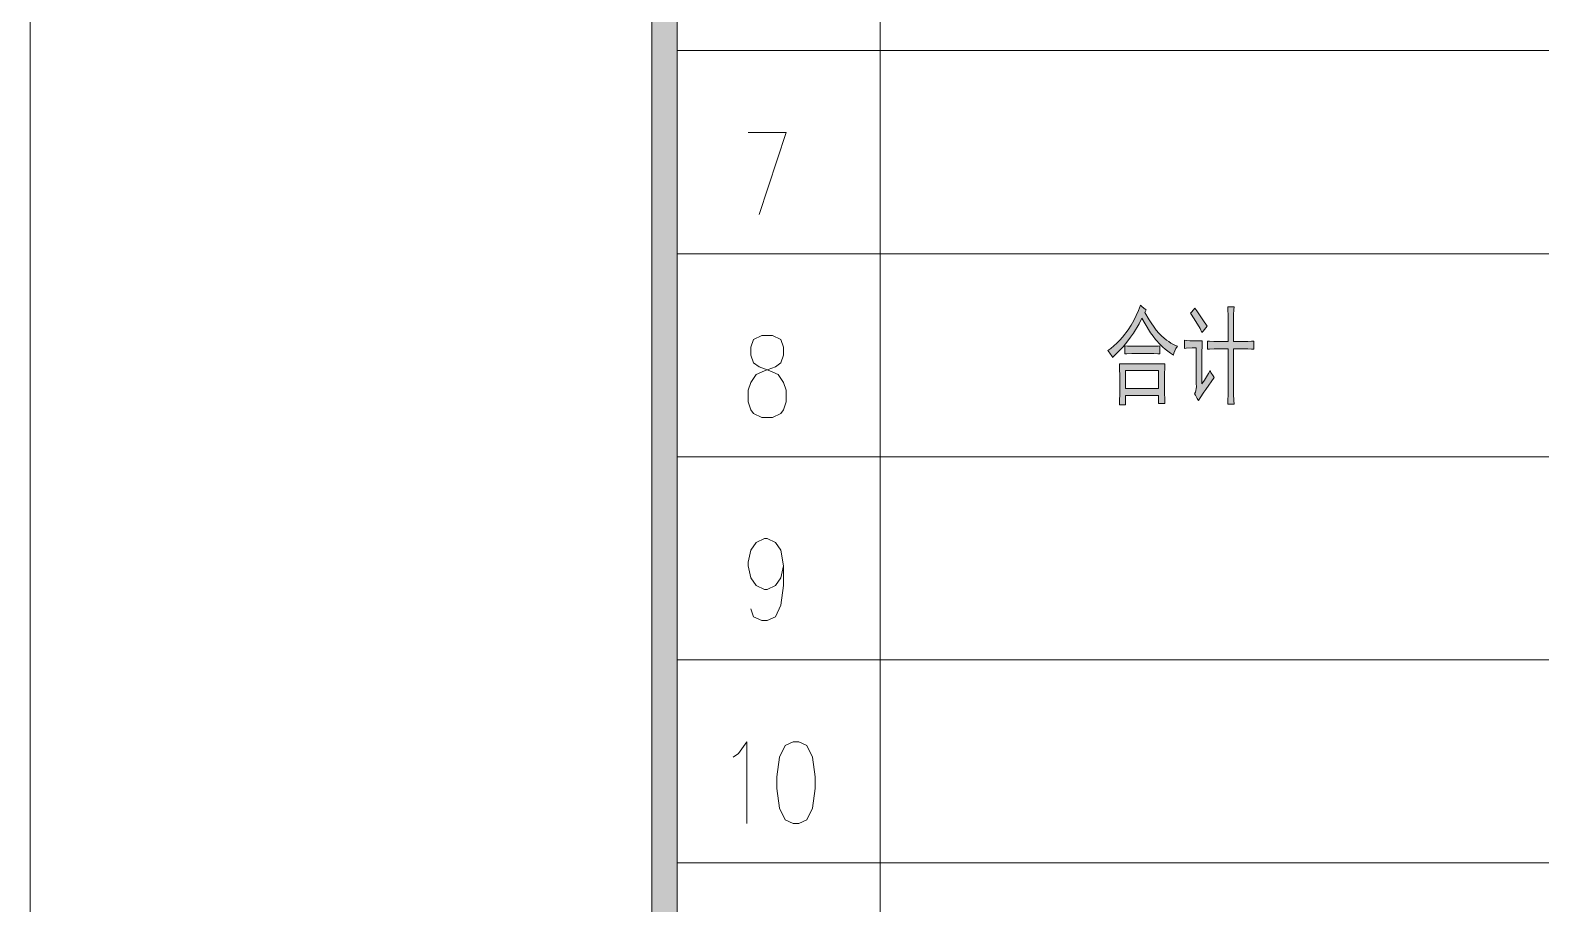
# Model space of a CAD drawing. Header units: millimetres. Extents: x 0 to 207, y 0 to 293.
# Drawn here: x 0 to 58.7, y 147.4 to 181.4 of the extents above; entities that cross this region are included whole.
import ezdxf

# ---------------------------------------------------------------- set-up
doc = ezdxf.new("R2010")
doc.units = ezdxf.units.MM

msp = doc.modelspace()

# ---------------------------------------------------------------- hatches: boundary and pattern name
h = msp.add_hatch(color=0)
h.dxf.hatch_style = 2
h.paths.add_polyline_path([(24.140583, 288.208861), (25.124833, 287.224611), (25.124833, 5.418667), (24.140583, 4.434417)])
h = msp.add_hatch(color=0)
h.dxf.hatch_style = 2
h.paths.add_polyline_path([(43.296417, 170.395194), (43.46575, 170.105917), (43.737389, 169.707278), (43.843222, 169.597917), (43.945528, 169.492083), (44.139556, 169.326278), (44.22775, 169.266306), (44.312417, 169.209861), (44.48175, 169.118139), (44.562889, 169.082861), (44.506444, 168.994667), (44.428833, 168.818278), (44.411194, 168.737139), (44.294778, 168.811222), (44.086639, 168.969972), (43.994917, 169.051111), (43.899667, 169.135778), (43.712694, 169.347444), (43.617444, 169.474444), (43.518667, 169.604972), (43.303472, 169.95775), (43.18, 170.18), (43.070639, 169.95775), (42.851917, 169.587333), (42.742556, 169.442694), (42.636722, 169.294528), (42.453278, 169.06875), (42.379194, 168.984083), (42.301583, 168.902944), (42.13225, 168.737139), (42.040528, 168.652472), (42.029944, 168.68775), (41.934694, 168.818278), (41.853556, 168.917056), (41.977028, 169.001722), (42.209861, 169.199278), (42.319222, 169.315694), (42.428583, 169.432111), (42.650833, 169.728444), (42.760194, 169.904833), (42.873083, 170.08475), (43.053, 170.469278), (43.123556, 170.677417), (43.187056, 170.620972), (43.303472, 170.52925), (43.352861, 170.4975)])
h = msp.add_hatch(color=0)
h.dxf.hatch_style = 2
h.paths.add_polyline_path([(45.236694, 170.561), (45.314306, 170.455167), (45.550667, 170.105917), (45.712944, 169.866028), (45.660028, 169.799), (45.56125, 169.675528), (45.515389, 169.615556), (45.441306, 169.774306), (45.215528, 170.14825), (45.063833, 170.363444), (45.102639, 170.405778), (45.190833, 170.504556)])
h = msp.add_hatch(color=0)
h.dxf.hatch_style = 2
h.paths.add_polyline_path([(46.527861, 169.266306), (46.527861, 170.098861), (46.527861, 170.264667), (46.520806, 170.522194), (46.517278, 170.610389), (46.760694, 170.610389), (46.753639, 170.504556), (46.746583, 170.314056), (46.746583, 170.229389), (46.746583, 169.266306), (47.226361, 169.266306), (47.293389, 169.266306), (47.445083, 169.276889), (47.526222, 169.283944), (47.526222, 168.969972), (47.438028, 168.977028), (47.293389, 168.984083), (47.236944, 168.984083), (46.746583, 168.984083), (46.746583, 167.326028), (46.746583, 167.223722), (46.753639, 166.983833), (46.760694, 166.842722), (46.517278, 166.842722), (46.520806, 166.983833), (46.527861, 167.216667), (46.527861, 167.308389), (46.527861, 168.984083), (46.072778, 168.984083), (45.988111, 168.984083), (45.811722, 168.977028), (45.727056, 168.969972), (45.727056, 169.283944), (45.811722, 169.276889), (45.974, 169.266306), (46.051611, 169.266306)])
h = msp.add_hatch(color=0)
h.dxf.hatch_style = 2
h.paths.add_polyline_path([(43.550417, 169.082861), (43.645667, 169.082861), (43.807944, 169.093444), (43.8785, 169.1005), (43.8785, 168.786528), (43.800889, 168.793583), (43.645667, 168.800639), (43.564528, 168.800639), (42.911889, 168.800639), (42.791944, 168.800639), (42.594389, 168.793583), (42.516778, 168.786528), (42.516778, 169.1005), (42.626139, 169.093444), (42.823694, 169.082861), (42.911889, 169.082861)])
h = msp.add_hatch(color=0)
h.dxf.hatch_style = 2
h.paths.add_polyline_path([(45.5295, 169.301583), (45.522444, 169.142833), (45.515389, 168.811222), (45.515389, 168.634833), (45.515389, 167.622361), (45.614167, 167.763472), (45.772917, 168.021), (45.829361, 168.137417), (45.864639, 168.070389), (45.945778, 167.939861), (45.991639, 167.872833), (45.667083, 167.407167), (45.593, 167.297806), (45.444833, 167.082611), (45.377806, 166.976778), (45.335472, 167.050861), (45.261389, 167.184917), (45.226111, 167.241361), (45.264917, 167.308389), (45.300194, 167.505944), (45.296667, 167.64), (45.296667, 169.019361), (45.137917, 169.019361), (44.905083, 169.008778), (44.831, 169.001722), (44.831, 169.315694), (44.922722, 169.308639), (45.049722, 169.301583), (45.085, 169.301583)])
h = msp.add_hatch(color=0)
h.paths.add_polyline_path([(44.076056, 168.402), (44.069, 168.320861), (44.061944, 167.939861), (44.061944, 167.64), (44.061944, 167.340139), (44.069, 166.952083), (44.076056, 166.860361), (43.829111, 166.860361), (43.829111, 167.174333), (42.541472, 167.174333), (42.541472, 166.810972), (42.308639, 166.810972), (42.315694, 166.90975), (42.319222, 167.29075), (42.319222, 167.572972), (42.319222, 167.865778), (42.315694, 168.278528), (42.308639, 168.402)])
h.paths.add_polyline_path([(43.829111, 167.442444), (43.829111, 168.137417), (42.541472, 168.137417), (42.541472, 167.442444)])

# ---------------------------------------------------------------- linework, layer by layer
at = {"color": 0, "lineweight": 0}
for points in [[(0, 0), (206.918278, 0), (206.918278, 292.643278), (0, 292.643278)], [(24.140583, 288.208861), (25.124833, 287.224611), (25.124833, 5.418667), (24.140583, 4.434417)], [(43.296417, 170.395194), (43.46575, 170.105917), (43.737389, 169.707278), (43.843222, 169.597917), (43.945528, 169.492083), (44.139556, 169.326278), (44.22775, 169.266306), (44.312417, 169.209861), (44.48175, 169.118139), (44.562889, 169.082861), (44.506444, 168.994667), (44.428833, 168.818278), (44.411194, 168.737139), (44.294778, 168.811222), (44.086639, 168.969972), (43.994917, 169.051111), (43.899667, 169.135778), (43.712694, 169.347444), (43.617444, 169.474444), (43.518667, 169.604972), (43.303472, 169.95775), (43.18, 170.18), (43.070639, 169.95775), (42.851917, 169.587333), (42.742556, 169.442694), (42.636722, 169.294528), (42.453278, 169.06875), (42.379194, 168.984083), (42.301583, 168.902944), (42.13225, 168.737139), (42.040528, 168.652472), (42.029944, 168.68775), (41.934694, 168.818278), (41.853556, 168.917056), (41.977028, 169.001722), (42.209861, 169.199278), (42.319222, 169.315694), (42.428583, 169.432111), (42.650833, 169.728444), (42.760194, 169.904833), (42.873083, 170.08475), (43.053, 170.469278), (43.123556, 170.677417), (43.187056, 170.620972), (43.303472, 170.52925), (43.352861, 170.4975)], [(45.236694, 170.561), (45.314306, 170.455167), (45.550667, 170.105917), (45.712944, 169.866028), (45.660028, 169.799), (45.56125, 169.675528), (45.515389, 169.615556), (45.441306, 169.774306), (45.215528, 170.14825), (45.063833, 170.363444), (45.102639, 170.405778), (45.190833, 170.504556)], [(46.527861, 169.266306), (46.527861, 170.098861), (46.527861, 170.264667), (46.520806, 170.522194), (46.517278, 170.610389), (46.760694, 170.610389), (46.753639, 170.504556), (46.746583, 170.314056), (46.746583, 170.229389), (46.746583, 169.266306), (47.226361, 169.266306), (47.293389, 169.266306), (47.445083, 169.276889), (47.526222, 169.283944), (47.526222, 168.969972), (47.438028, 168.977028), (47.293389, 168.984083), (47.236944, 168.984083), (46.746583, 168.984083), (46.746583, 167.326028), (46.746583, 167.223722), (46.753639, 166.983833), (46.760694, 166.842722), (46.517278, 166.842722), (46.520806, 166.983833), (46.527861, 167.216667), (46.527861, 167.308389), (46.527861, 168.984083), (46.072778, 168.984083), (45.988111, 168.984083), (45.811722, 168.977028), (45.727056, 168.969972), (45.727056, 169.283944), (45.811722, 169.276889), (45.974, 169.266306), (46.051611, 169.266306)], [(28.41625, 169.499139), (28.095222, 169.347444), (27.989389, 169.044056), (27.989389, 168.740667), (28.095222, 168.437278), (28.310417, 168.285583), (28.73375, 168.133889), (29.05125, 167.982194), (29.262917, 167.678806), (29.36875, 167.378944), (29.36875, 166.923861), (29.262917, 166.620472), (29.157083, 166.468778), (28.839583, 166.317083), (28.41625, 166.317083), (28.095222, 166.468778), (27.989389, 166.620472), (27.883556, 166.923861), (27.883556, 167.378944), (27.989389, 167.678806), (28.201056, 167.982194), (28.522083, 168.133889), (28.945417, 168.285583), (29.157083, 168.437278), (29.262917, 168.740667), (29.262917, 169.044056), (29.157083, 169.347444), (28.839583, 169.499139)], [(43.550417, 169.082861), (43.645667, 169.082861), (43.807944, 169.093444), (43.8785, 169.1005), (43.8785, 168.786528), (43.800889, 168.793583), (43.645667, 168.800639), (43.564528, 168.800639), (42.911889, 168.800639), (42.791944, 168.800639), (42.594389, 168.793583), (42.516778, 168.786528), (42.516778, 169.1005), (42.626139, 169.093444), (42.823694, 169.082861), (42.911889, 169.082861)], [(45.5295, 169.301583), (45.522444, 169.142833), (45.515389, 168.811222), (45.515389, 168.634833), (45.515389, 167.622361), (45.614167, 167.763472), (45.772917, 168.021), (45.829361, 168.137417), (45.864639, 168.070389), (45.945778, 167.939861), (45.991639, 167.872833), (45.667083, 167.407167), (45.593, 167.297806), (45.444833, 167.082611), (45.377806, 166.976778), (45.335472, 167.050861), (45.261389, 167.184917), (45.226111, 167.241361), (45.264917, 167.308389), (45.300194, 167.505944), (45.296667, 167.64), (45.296667, 169.019361), (45.137917, 169.019361), (44.905083, 169.008778), (44.831, 169.001722), (44.831, 169.315694), (44.922722, 169.308639), (45.049722, 169.301583), (45.085, 169.301583)], [(44.076056, 168.402), (44.069, 168.320861), (44.061944, 167.939861), (44.061944, 167.64), (44.061944, 167.340139), (44.069, 166.952083), (44.076056, 166.860361), (43.829111, 166.860361), (43.829111, 167.174333), (42.541472, 167.174333), (42.541472, 166.810972), (42.308639, 166.810972), (42.315694, 166.90975), (42.319222, 167.29075), (42.319222, 167.572972), (42.319222, 167.865778), (42.315694, 168.278528), (42.308639, 168.402)], [(43.829111, 167.442444), (43.829111, 168.137417), (42.541472, 168.137417), (42.541472, 167.442444)], [(29.640389, 153.7335), (29.322889, 153.581806), (29.111222, 153.126722), (29.005389, 152.36825), (29.005389, 151.916694), (29.111222, 151.158222), (29.322889, 150.703139), (29.640389, 150.551444), (29.852056, 150.551444), (30.169556, 150.703139), (30.38475, 151.158222), (30.490583, 151.916694), (30.490583, 152.36825), (30.38475, 153.126722), (30.169556, 153.581806), (29.852056, 153.7335)]]:
    msp.add_lwpolyline(points, close=True, dxfattribs=at)
for points in [[(33.009417, 242.637028), (33.009417, 15.889111)], [(25.124833, 180.56225), (201.9935, 180.56225)], [(27.883556, 177.383722), (29.36875, 177.383722), (28.310417, 174.198139)], [(25.124833, 172.677667), (201.9935, 172.677667)], [(25.124833, 164.796611), (201.9935, 164.796611)], [(29.262917, 160.556222), (29.157083, 160.101139), (28.945417, 159.79775), (28.627917, 159.646056), (28.522083, 159.646056), (28.201056, 159.79775), (27.989389, 160.101139), (27.883556, 160.556222), (27.883556, 160.707917), (27.989389, 161.163), (28.201056, 161.466389), (28.522083, 161.618083), (28.627917, 161.618083), (28.945417, 161.466389), (29.157083, 161.163), (29.262917, 160.556222), (29.262917, 159.79775), (29.157083, 159.039278), (28.945417, 158.584194), (28.627917, 158.4325), (28.41625, 158.4325), (28.095222, 158.584194), (27.989389, 158.887583)], [(25.124833, 156.915556), (201.9935, 156.915556)], [(27.305, 153.126722), (27.516667, 153.278417), (27.837694, 153.7335), (27.837694, 150.551444)], [(25.124833, 149.030972), (201.9935, 149.030972)]]:
    msp.add_lwpolyline(points, dxfattribs=at)

doc.saveas('drawing.dxf')
